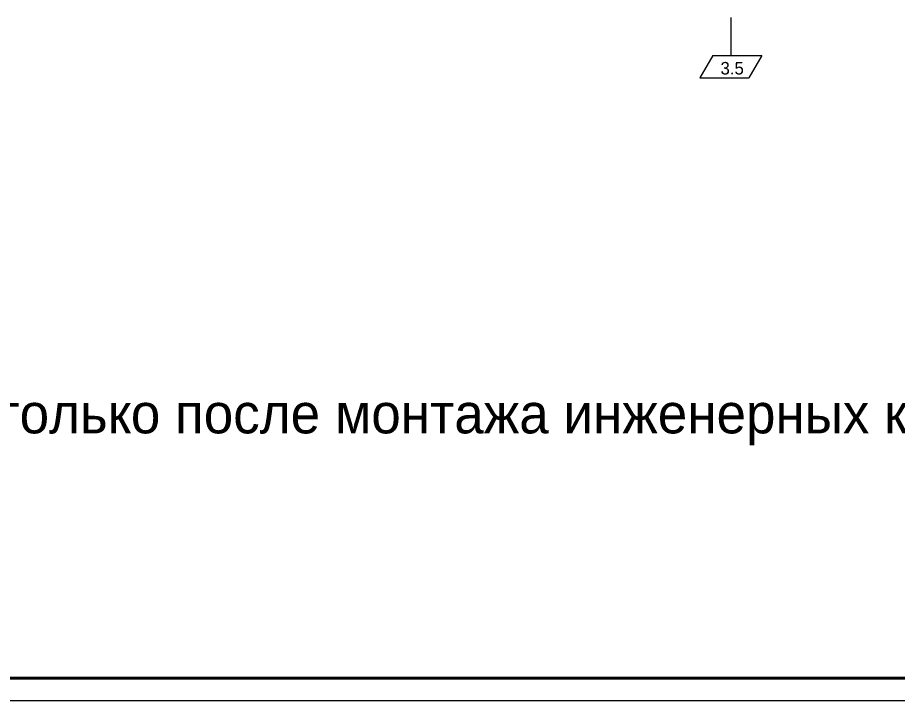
# Model space of a CAD drawing. Header units: millimetres. Extents: x -401725 to 250493, y 305116 to 802890.
# Drawn here: x -375128.13 to -375120.4, y 508958.13 to 508964.13 of the extents above; entities that cross this region are included whole.
import ezdxf

# ---------------------------------------------------------------- set-up
doc = ezdxf.new("R2010")
doc.units = ezdxf.units.MM
doc.layers.add('PDF _Геометрия', color=7, linetype='Continuous', true_color=0x1d1d1d)
doc.layers.add('PDF _Текст', color=7, linetype='Continuous')

msp = doc.modelspace()

# ---------------------------------------------------------------- linework, layer by layer
at = {"layer": 'PDF _Геометрия', "color": 7, "lineweight": 9}
for points in [[(-375121.8663333789, 508964.1286907591), (-375121.8646664516, 508963.7969890565)], [(-375122.0247891216, 508963.7972902057), (-375122.1381224372, 508963.6005722017)], [(-375122.0246551834, 508963.796993507), (-375121.5929900575, 508963.796993507)], [(-375121.5931230653, 508963.7972902057), (-375121.7064733291, 508963.6005722017)], [(-375122.1381195388, 508963.600577288), (-375121.7064591995, 508963.600577288)], [(-375122.0764621631, 508963.600577288), (-375121.7064610352, 508963.600577288)]]:
    msp.add_lwpolyline(points, dxfattribs=at)
at = {"layer": 'PDF _Геометрия', "color": 7, "lineweight": 40}
msp.add_lwpolyline([(-375090.1697171002, 508958.3287741738), (-375135.9970151872, 508958.3287741738)], dxfattribs=at)
at = {"layer": 'PDF _Геометрия', "color": 7, "lineweight": 18}
msp.add_lwpolyline([(-375136.7838774259, 508958.1321731538), (-375089.9816321799, 508958.1321731538)], dxfattribs=at)

# ---------------------------------------------------------------- texts
at = {"layer": 'PDF _Текст', "color": 1, "attachment_point": 4, "style": ''}
for s, insert, char_height in [('3.5', (-375121.9563992291, 508963.683428274), 0.1103358192162381), ('Стены и перегородки возводить только после монтажа инженерных коммуникаций!!!', (-375135.4297277135, 508960.5987648829), 0.3482068348675966)]:
    msp.add_mtext(s, dxfattribs=dict(at, insert=insert, char_height=char_height))

doc.saveas('drawing.dxf')
